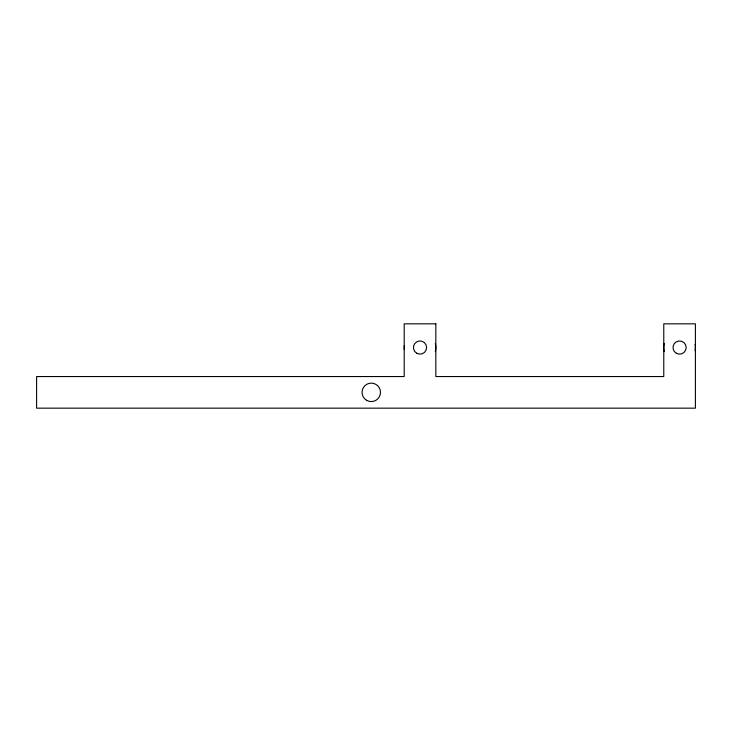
<?xml version="1.0" encoding="UTF-8"?>
<svg xmlns="http://www.w3.org/2000/svg" width="732" height="732" viewBox="0 0 732 732"><rect width="100%" height="100%" fill="white"/><g stroke="black" fill="none" stroke-linecap="round" stroke-linejoin="round"><path stroke-width="1.1" d="M435.293 343.464A15.811 15.811 0 0 1 435.293 351.644M404.348 349.622A15.811 15.811 0 0 1 404.348 345.486M695.098 344.461A15.811 15.811 0 0 1 695.098 350.646M664.317 351.644A15.811 15.811 0 0 1 664.317 343.464M435.833 323.837L404.21 323.837L404.21 376.541L36.6 376.541L36.6 408.163L695.4 408.163L695.4 323.837L663.778 323.837L663.778 376.541L435.833 376.541L435.833 323.837M366.659 400.34A9.223 9.223 0 0 0 380.494 392.352A9.223 9.223 0 0 0 366.659 384.364A9.223 9.223 0 0 0 366.659 400.34M676.295 353.263A6.588 6.588 0 0 0 686.177 347.554A6.588 6.588 0 0 0 676.295 341.844A6.588 6.588 0 0 0 676.295 353.263M416.728 353.263A6.588 6.588 0 0 0 426.61 347.554A6.588 6.588 0 0 0 416.728 341.844A6.588 6.588 0 0 0 416.728 353.263"/></g></svg>
